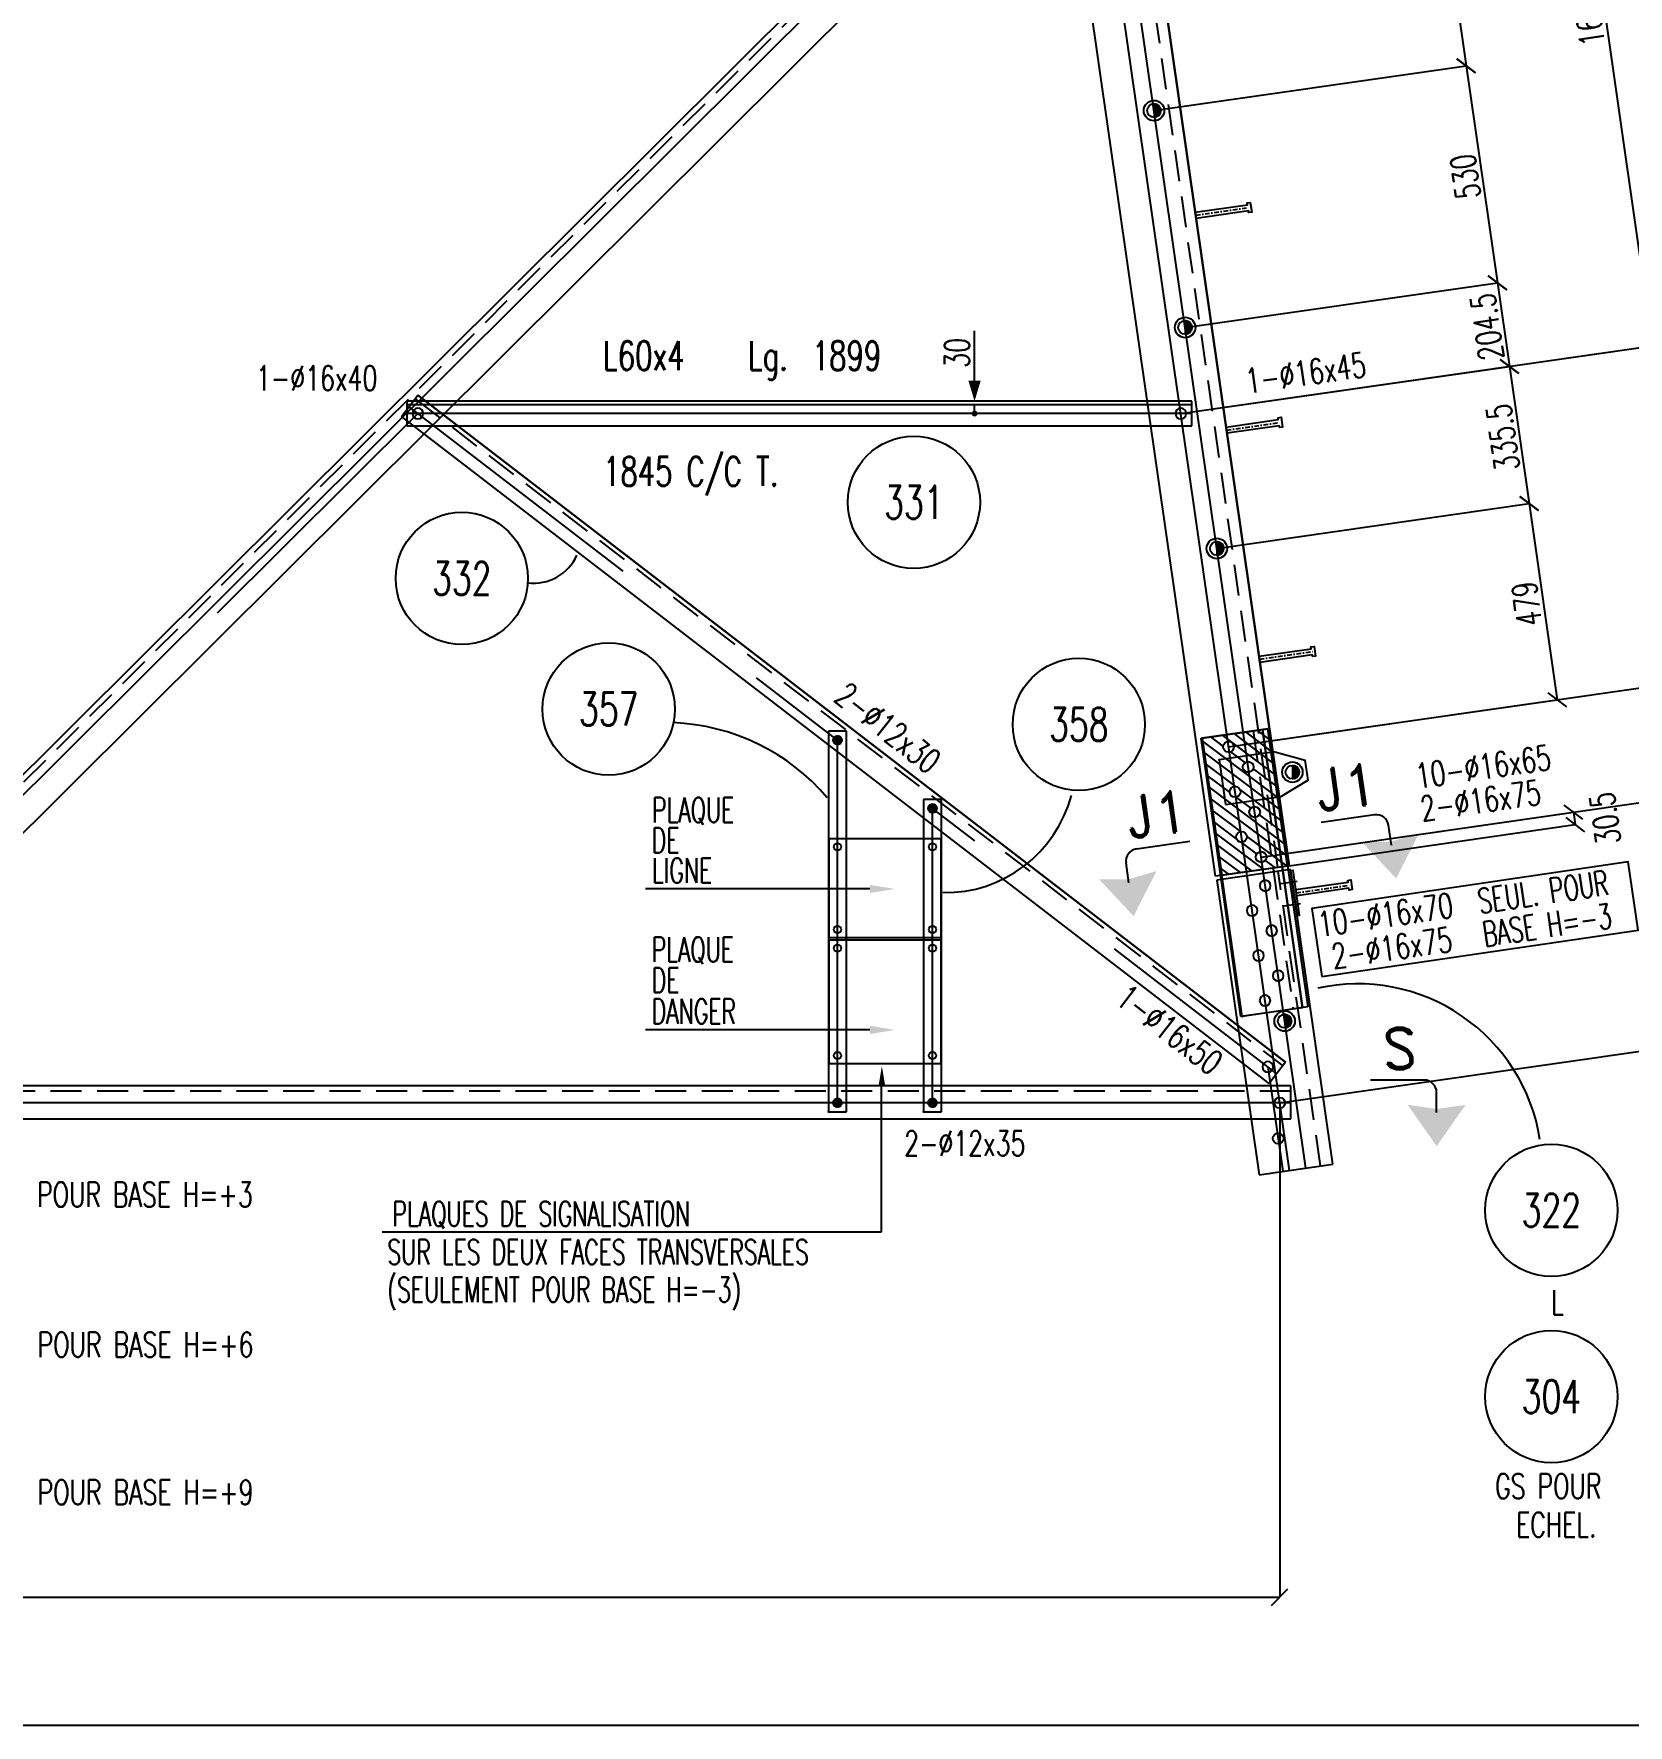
# Model space of a CAD drawing. Extents: x 142141 to 158361, y -119247 to -107767.
# Drawn here: x 147928 to 151785, y -119247 to -115155 of the extents above; entities that cross this region are included whole.
import ezdxf
from ezdxf.enums import TextEntityAlignment as Align

# ---------------------------------------------------------------- set-up
doc = ezdxf.new("R2010")
doc.units = 0
doc.header["$LTSCALE"] = 150
doc.header["$MEASUREMENT"] = 0
doc.linetypes.add('DASHDOT', pattern=[1, 0.5, -0.25, 0, -0.25])
doc.linetypes.add('DASHED', pattern=[0.75, 0.5, -0.25])
doc.layers.get('0').update_dxf_attribs({"linetype": 'CONTINUOUS'})
for name, color, linetype in [('ASSI', 6, 'CONTINUOUS'), ('BOLLINI_1', 7, 'CONTINUOUS'), ('Echelon', 3, 'CONTINUOUS'), ('FORI', 2, 'CONTINUOUS'), ('LINEA_ANG', 2, 'CONTINUOUS'), ('LINEE_PIASTRA', 2, 'CONTINUOUS'), ('LINEE_PIASTRE', 2, 'CONTINUOUS'), ('LS', 7, 'CONTINUOUS'), ('LSP', 3, 'CONTINUOUS'), ('MZ', 6, 'DASHDOT'), ('PIASTRE', 5, 'CONTINUOUS'), ('QT_MAL', 7, 'CONTINUOUS'), ('QT_MPR', 7, 'CONTINUOUS'), ('QT_MSP', 7, 'CONTINUOUS'), ('TESTI_A_P', 7, 'CONTINUOUS'), ('TRAT-Y', 7, 'DASHED')]:
    doc.layers.add(name, color=color, linetype=linetype)
doc.styles.add('QUOTE', font='ROMANS8.SHX', dxfattribs={"width": 0.7})
doc.styles.add('RD', font='ROMAND8.SHX', dxfattribs={"width": 0.7})
doc.styles.add('RQL', font='ROMANS8.SHX', dxfattribs={"width": 0.7})
doc.styles.add('RS', font='ROMANS8.shx', dxfattribs={"width": 0.7})
doc.styles.get("Standard").update_dxf_attribs({"font": 'ROMANS8.SHX', "width": 0.7})
doc.dimstyles.new('FRECCE1', dxfattribs={"dimtxt": 60, "dimasz": 6.6667, "dimexe": 0, "dimexo": 0, "dimgap": 1, "dimtad": 1, "dimzin": 0, "dimdsep": 46, "dimtxsty": 'RS', "dimblk1": 'QUOTP', "dimblk2": 'QUOTF', "dimsah": 1, "dimcen": 0, "dimclrd": 2, "dimclre": 2, "dimclrt": 7, "dimadec": 0, "dimazin": 0, "dimtfac": 1, "dimtix": 1, "dimtmove": 2, "dimatfit": 3, "dimldrblk": 'QUOTP', "dimfxl": 1, "dimtolj": 1, "dimtzin": 0, "dimarcsym": 0})
doc.dimstyles.new('TRATTO', dxfattribs={"dimscale": 0, "dimtxt": 60, "dimasz": 40, "dimexe": 0, "dimexo": 0, "dimgap": 10, "dimtad": 1, "dimrnd": 0.5, "dimdsep": 46, "dimtxsty": 'RS', "dimblk1": 'OBLIQUE', "dimblk2": 'OBLIQUE', "dimsah": 1, "dimcen": 0.09, "dimclrd": 2, "dimclre": 2, "dimclrt": 7, "dimadec": 0, "dimazin": 0, "dimtfac": 1, "dimtix": 1, "dimtmove": 2, "dimatfit": 3, "dimfxl": 1, "dimtolj": 1, "dimtzin": 0, "dimarcsym": 0})

# ---------------------------------------------------------------- blocks, each defined once
blk = doc.blocks.new('P20')
at = {"color": 0}
for p, q in [((0, 0.98), (0.02, 1)), ((0, 0.94), (0.06, 1)), ((1, -0.01), (0, 0.99)), ((0, 0.89), (0.1, 0.99)), ((0, 0.85), (0.14, 0.99)), ((0, 0.8), (0.18, 0.98)), ((0, 0.76), (0.22, 0.98)), ((0, 0.71), (0.25, 0.97)), ((0, 0.67), (0.29, 0.96)), ((1, -0.05), (0, 0.95)), ((0, 0.62), (0.32, 0.95)), ((0, 0.58), (0.36, 0.93)), ((0, 0.53), (0.39, 0.92)), ((0, 0.49), (0.42, 0.91)), ((1, -0.09), (0, 0.9)), ((0, 0.44), (0.45, 0.89)), ((0, 0.4), (0.48, 0.88)), ((0.99, -0.13), (0, 0.86)), ((0, 0.35), (0.51, 0.86)), ((0, 0.31), (0.54, 0.84)), ((0, 0.26), (0.56, 0.83)), ((0.99, -0.17), (0, 0.81)), ((0, 0.22), (0.59, 0.81)), ((0, 0.17), (0.61, 0.79)), ((0.98, -0.21), (0, 0.77)), ((0, 0.13), (0.64, 0.77)), ((0, 0.08), (0.66, 0.75)), ((0, 0.04), (0.69, 0.73)), ((0.97, -0.25), (0, 0.72)), ((0, -0.01), (0.71, 0.7)), ((0.96, -0.28), (0, 0.68)), ((0, -0.05), (0.73, 0.68)), ((0, -0.1), (0.75, 0.66)), ((0.95, -0.32), (0, 0.63)), ((0, -0.14), (0.77, 0.63)), ((0, -0.19), (0.79, 0.61)), ((0.94, -0.35), (0, 0.59)), ((0, -0.23), (0.81, 0.58)), ((0, -0.28), (0.83, 0.56)), ((0.92, -0.38), (0, 0.54)), ((0, -0.32), (0.85, 0.53)), ((0.91, -0.41), (0, 0.5)), ((0, -0.36), (0.87, 0.5)), ((0, -0.41), (0.88, 0.47)), ((0.9, -0.44), (0, 0.45)), ((0, -0.45), (0.9, 0.44)), ((0.88, -0.47), (0, 0.41)), ((0, -0.5), (0.91, 0.41)), ((0, -0.54), (0.92, 0.38)), ((0.87, -0.5), (0, 0.36)), ((0, -0.59), (0.94, 0.35)), ((0.85, -0.53), (0, 0.32)), ((0, -0.63), (0.95, 0.31)), ((0, -0.68), (0.96, 0.28)), ((0.83, -0.56), (0, 0.27)), ((0, -0.72), (0.97, 0.25)), ((0.81, -0.58), (0, 0.23)), ((0, -0.77), (0.98, 0.21)), ((0.79, -0.61), (0, 0.18)), ((0, -0.81), (0.99, 0.17)), ((0.77, -0.63), (0, 0.14)), ((0, -0.86), (0.99, 0.13)), ((0.75, -0.66), (0, 0.09)), ((0, -0.9), (1, 0.09)), ((0.73, -0.68), (0, 0.05)), ((0, -0.95), (1, 0.05)), ((0.71, -0.7), (0, 0.01)), ((0, -0.99), (1, 0.01)), ((1, 0.04), (0.04, 1)), ((1, 0.09), (0.09, 1)), ((0.99, 0.14), (0.14, 0.99)), ((0.98, 0.19), (0.19, 0.98)), ((0.97, 0.25), (0.25, 0.97)), ((0.95, 0.31), (0.31, 0.95)), ((0.92, 0.38), (0.38, 0.92)), ((0.88, 0.47), (0.47, 0.88)), ((0.81, 0.59), (0.59, 0.81)), ((0.69, -0.73), (0, -0.04)), ((0.66, -0.75), (0, -0.08)), ((0.64, -0.77), (0, -0.13)), ((0.61, -0.79), (0, -0.17)), ((0.59, -0.81), (0, -0.22)), ((0.56, -0.83), (0, -0.26)), ((0.54, -0.84), (0, -0.31)), ((0.51, -0.86), (0, -0.35)), ((0.48, -0.88), (0, -0.4)), ((0.45, -0.89), (0, -0.44)), ((0.42, -0.91), (0, -0.49)), ((0.39, -0.92), (0, -0.53)), ((0.36, -0.93), (0, -0.58)), ((0.32, -0.95), (0, -0.62)), ((0.29, -0.96), (0, -0.67)), ((0.25, -0.97), (0, -0.71)), ((0.22, -0.98), (0, -0.76)), ((0.18, -0.98), (0, -0.8)), ((0.14, -0.99), (0, -0.85)), ((0.1, -0.99), (0, -0.89)), ((0.04, -1), (1, -0.04)), ((0.09, -1), (1, -0.09)), ((0.14, -0.99), (0.99, -0.14)), ((0.19, -0.98), (0.98, -0.19)), ((0.25, -0.97), (0.97, -0.25)), ((0.31, -0.95), (0.95, -0.31)), ((0.38, -0.92), (0.92, -0.38)), ((0.47, -0.88), (0.88, -0.47)), ((0.59, -0.81), (0.81, -0.59))]:
    blk.add_line(p, q, dxfattribs=at)
for radius in [1.5, 1]:
    blk.add_circle((0, 0), radius)
blk = doc.blocks.new('MRKR_98')
blk.add_point((0, 0))
at = {"color": 7, "style": 'QUOTE', "width": 0.5, "flags": 1}
for tag, p in [('TI', (3.73, 6.83)), ('DI_S', (3.73, 6.42)), ('D_S', (3.73, 6.02)), ('AUX2', (3.71, 4.93)), ('NFORI', (3.72, 5.3)), ('AUX1', (3.73, 4.19)), ('E_S', (3.73, 5.68)), ('FAM', (3.73, 4.55)), ('COMMESSA', (3.73, 3.85)), ('MD', (3.73, 3.51)), ('MP', (3.73, 3.16)), ('LARGHEZZA', (3.73, 2.82)), ('SPESSORE', (3.73, 2.48)), ('NP', (3.73, 2.14)), ('SV', (3.73, 1.79)), ('PESO', (3.73, 1.45)), ('QUA', (3.73, 1.11)), ('LUN', (3.73, 0.76)), ('PROF', (3.73, 0.42)), ('POS', (3.73, 0.08))]:
    blk.add_attdef(tag, p, '', height=0.2, dxfattribs=at)
at = {"color": 7, "flags": 1}
for tag, p in [('LAV1', (5.26, 6.88)), ('LAV2', (5.26, 6.55)), ('LAV3', (5.26, 6.21)), ('LAV4', (5.26, 5.88)), ('LAV5', (5.26, 5.55)), ('LAV6', (5.26, 5.21)), ('LAV7', (5.26, 4.88)), ('LAV8', (5.26, 4.55)), ('LAV9', (5.26, 4.21)), ('LAV10', (5.26, 3.88))]:
    blk.add_attdef(tag, p, '', height=0.2, dxfattribs=at)
blk = doc.blocks.new('ASSE98')
blk.add_line((0, 0), (1, 0))
at = {"color": 7, "flags": 1}
for tag, p in [('LAV1', (3.07431, 6.82847)), ('LAV2', (3.07431, 6.49513)), ('LAV3', (3.07431, 6.1618)), ('LAV4', (3.07431, 5.82847)), ('LAV5', (3.07431, 5.49513)), ('LAV6', (3.07431, 5.1618)), ('LAV7', (3.07431, 4.82847)), ('LAV8', (3.07431, 4.49513)), ('LAV9', (3.07431, 4.1618)), ('LAV10', (3.07431, 3.82847))]:
    blk.add_attdef(tag, p, '', height=0.2, dxfattribs=at)
at = {"color": 7, "style": 'QUOTE', "width": 0.5, "flags": 1}
for tag, p in [('TI', (1.38308, 6.82731)), ('DI_S', (1.38308, 6.42178)), ('D_S', (1.38308, 6.02092)), ('E_S', (1.38308, 5.68065)), ('NFORI', (1.36454, 5.29792)), ('ALAR', (1.36349, 4.93246)), ('FAM', (1.3775, 4.54645)), ('ALA', (1.38308, 4.19257)), ('DISP2', (1.38308, 3.84971)), ('DISP1', (1.38308, 3.50686)), ('PINZAF', (1.38308, 3.164)), ('PINZAI', (1.38308, 2.82114)), ('TRP', (1.38308, 2.47829)), ('NP', (1.38308, 2.13543)), ('SV', (1.38308, 1.79257)), ('PESO', (1.38308, 1.44971)), ('QUA', (1.38308, 1.10686)), ('LUN', (1.38308, 0.764)), ('PROF', (1.38308, 0.42114)), ('POS', (1.38308, 0.07829))]:
    blk.add_attdef(tag, p, '', height=0.2, dxfattribs=at)
blk = doc.blocks.new('16')
blk.add_circle((0, 0), 1)
blk = doc.blocks.new('A$C6E393FD9')
at = {"layer": 'Echelon'}
blk.add_lwpolyline([(2.5, 0), (0, 19.8), (168.6, 41.4), (167.9, 47.2), (177.8, 48.5), (181.8, 17.1), (171.9, 15.8), (171.2, 21.6), (2.5, 0)], close=True, dxfattribs=at)
at = {"layer": 'MZ', "ltscale": 0.2}
blk.add_line((1.3, 9.9), (179.8, 32.8), dxfattribs=at)
blk = doc.blocks.new('_OBLIQUE')
at = {"color": 0, "linetype": 'ByBlock'}
blk.add_line((-0.5, -0.5), (0.5, 0.5), dxfattribs=at)
blk = doc.blocks.new('*D23')
at = {"layer": 'QT_MPR', "color": 2, "lineweight": -2, "transparency": 16777216}
for p, q in [((150503.7, -114406.6), (151951.8, -114198.8)), ((151951.8, -114198.8), (152190.3, -115860.4)), ((150702.5, -116073.9), (152190.3, -115860.4))]:
    blk.add_line(p, q, dxfattribs=at)
at = {"layer": 'QT_MPR', "color": 2, "lineweight": -2, "transparency": 16777216, "xscale": 40, "yscale": 40, "zscale": 40}
for p, rotation in [((151951.8, -114198.8), 98.16613930235435), ((152190.3, -115860.4), 278.1661393023543)]:
    blk.add_blockref('_OBLIQUE', p, dxfattribs=dict(at, rotation=rotation))
at = {"layer": 'QT_MPR', "color": 7, "transparency": 16777216, "insert": (152031.4, -115035.3), "char_height": 60, "attachment_point": 5, "rotation": 98.1661, "style": 'RS'}
blk.add_mtext('\\A1;1678.5', dxfattribs=at)
blk = doc.blocks.new('*D24')
at = {"layer": 'QT_MPR', "color": 2, "lineweight": -2, "transparency": 16777216}
for p, q in [((150702.5, -116073.9), (152190.3, -115860.4)), ((152190.3, -115860.4), (152429.5, -117527.6)), ((150941.7, -117741.1), (152429.5, -117527.6))]:
    blk.add_line(p, q, dxfattribs=at)
at = {"layer": 'QT_MPR', "color": 2, "lineweight": -2, "transparency": 16777216, "xscale": 40, "yscale": 40, "zscale": 40}
for p, rotation in [((152190.3, -115860.4), 98.16613930235435), ((152429.5, -117527.6), 278.1661393023543)]:
    blk.add_blockref('_OBLIQUE', p, dxfattribs=dict(at, rotation=rotation))
at = {"layer": 'QT_MPR', "color": 7, "transparency": 16777216, "insert": (152270.3, -116699.7), "char_height": 60, "attachment_point": 5, "rotation": 98.1661, "style": 'RS'}
blk.add_mtext('\\A1;1684.5', dxfattribs=at)
blk = doc.blocks.new('*D35')
at = {"layer": 'QT_MPR', "color": 2, "lineweight": -2, "transparency": 16777216}
for p, q in [((150436.5, -114473.5), (151613.4, -114304.6)), ((151613.4, -114304.6), (151843.8, -115910.1)), ((150702.5, -116073.9), (151843.8, -115910.1))]:
    blk.add_line(p, q, dxfattribs=at)
at = {"layer": 'QT_MPR', "color": 2, "lineweight": -2, "transparency": 16777216, "xscale": 40, "yscale": 40, "zscale": 40}
for p, rotation in [((151613.4, -114304.6), 98.16613930235435), ((151843.8, -115910.1), 278.1661393023543)]:
    blk.add_blockref('_OBLIQUE', p, dxfattribs=dict(at, rotation=rotation))
at = {"layer": 'QT_MPR', "color": 7, "transparency": 16777216, "insert": (151689, -115113), "char_height": 60, "attachment_point": 5, "rotation": 98.1661, "style": 'RS'}
blk.add_mtext('\\A1;1622', dxfattribs=at)
blk = doc.blocks.new('*D36')
at = {"layer": 'QT_MPR', "color": 2, "lineweight": -2, "transparency": 16777216}
for p, q in [((150702.5, -116073.9), (151843.8, -115910.1)), ((151843.8, -115910.1), (151959.5, -116716.3)), ((150818.2, -116880.1), (151959.5, -116716.3))]:
    blk.add_line(p, q, dxfattribs=at)
at = {"layer": 'QT_MPR', "color": 2, "lineweight": -2, "transparency": 16777216, "xscale": 40, "yscale": 40, "zscale": 40}
for p, rotation in [((151843.8, -115910.1), 98.16613930235435), ((151959.5, -116716.3), 278.1661393023543)]:
    blk.add_blockref('_OBLIQUE', p, dxfattribs=dict(at, rotation=rotation))
at = {"layer": 'QT_MPR', "color": 7, "transparency": 16777216, "insert": (151862.1, -116318.9), "char_height": 60, "attachment_point": 5, "rotation": 98.1661, "style": 'RS'}
blk.add_mtext('\\A1;814.5', dxfattribs=at)
blk = doc.blocks.new('*D37')
at = {"layer": 'QT_MPR', "color": 2, "lineweight": -2, "transparency": 16777216}
for p, q in [((150818.2, -116880.1), (151959.5, -116716.3)), ((151959.5, -116716.3), (151998.6, -116988.5)), ((150896.8, -117146.6), (151998.6, -116988.5))]:
    blk.add_line(p, q, dxfattribs=at)
at = {"layer": 'QT_MPR', "color": 2, "lineweight": -2, "transparency": 16777216, "xscale": 40, "yscale": 40, "zscale": 40}
for p, rotation in [((151959.5, -116716.3), 98.16613930235435), ((151998.6, -116988.5), 278.1661393023543)]:
    blk.add_blockref('_OBLIQUE', p, dxfattribs=dict(at, rotation=rotation))
at = {"layer": 'QT_MPR', "color": 7, "transparency": 16777216, "insert": (152048.3, -116842.5), "char_height": 60, "attachment_point": 5, "rotation": 98.1661, "style": 'RS'}
blk.add_mtext('\\A1;55x5', dxfattribs=at)
blk = doc.blocks.new('*D38')
at = {"layer": 'QT_MPR', "color": 2, "lineweight": -2, "transparency": 16777216}
for p, q in [((150818.2, -116880.1), (151959.5, -116716.3)), ((151959.5, -116716.3), (151998.6, -116988.5)), ((150896.8, -117146.6), (151998.6, -116988.5))]:
    blk.add_line(p, q, dxfattribs=at)
at = {"layer": 'QT_MPR', "color": 2, "lineweight": -2, "transparency": 16777216, "xscale": 40, "yscale": 40, "zscale": 40}
for p, rotation in [((151959.5, -116716.3), 98.16613930235435), ((151998.6, -116988.5), 278.1661393023543)]:
    blk.add_blockref('_OBLIQUE', p, dxfattribs=dict(at, rotation=rotation))
at = {"layer": 'QT_MPR', "color": 7, "transparency": 16777216, "insert": (151939.4, -116858.1), "char_height": 60, "attachment_point": 5, "rotation": 98.1661, "style": 'RS'}
blk.add_mtext('\\A1;275', dxfattribs=at)
blk = doc.blocks.new('*D39')
at = {"layer": 'QT_MPR', "color": 2, "lineweight": -2, "transparency": 16777216}
for p, q in [((150896.8, -117146.6), (151652.1, -117038.2)), ((151652.1, -117038.2), (151656.4, -117068.3)), ((150964.5, -117167.6), (151656.4, -117068.3))]:
    blk.add_line(p, q, dxfattribs=at)
at = {"layer": 'QT_MPR', "color": 2, "lineweight": -2, "transparency": 16777216, "xscale": 40, "yscale": 40, "zscale": 40}
for p, rotation in [((151652.1, -117038.2), 98.16613930235435), ((151656.4, -117068.3), 278.1661393023543)]:
    blk.add_blockref('_OBLIQUE', p, dxfattribs=dict(at, rotation=rotation))
at = {"layer": 'QT_MPR', "color": 7, "transparency": 16777216, "insert": (151729, -117053.1), "char_height": 60, "attachment_point": 5, "rotation": 98.1661, "style": 'RS'}
blk.add_mtext('\\A1;30.5', dxfattribs=at)
blk = doc.blocks.new('*D40')
at = {"layer": 'QT_MPR', "color": 2, "lineweight": -2, "transparency": 16777216}
for p, q in [((150896.8, -117146.6), (151998.6, -116988.5)), ((151998.6, -116988.5), (152083.1, -117577.3)), ((150941.7, -117741.1), (152083.1, -117577.3))]:
    blk.add_line(p, q, dxfattribs=at)
at = {"layer": 'QT_MPR', "color": 2, "lineweight": -2, "transparency": 16777216, "xscale": 40, "yscale": 40, "zscale": 40}
for p, rotation in [((151998.6, -116988.5), 98.16613930235435), ((152083.1, -117577.3), 278.1661393023543)]:
    blk.add_blockref('_OBLIQUE', p, dxfattribs=dict(at, rotation=rotation))
at = {"layer": 'QT_MPR', "color": 7, "transparency": 16777216, "insert": (152003.4, -117303.7), "char_height": 60, "attachment_point": 5, "rotation": 98.1661, "style": 'RS'}
blk.add_mtext('\\A1;595', dxfattribs=at)
blk = doc.blocks.new('*D56')
at = {"layer": 'QT_MSP', "color": 2, "lineweight": -2, "transparency": 16777216}
for p, q in [((150562.5, -114816.4), (151317.7, -114708)), ((151317.7, -114708), (151393, -115232.6)), ((150637.7, -115341), (151393, -115232.6))]:
    blk.add_line(p, q, dxfattribs=at)
at = {"layer": 'QT_MSP', "color": 2, "lineweight": -2, "transparency": 16777216, "xscale": 40, "yscale": 40, "zscale": 40}
for p, rotation in [((151317.7, -114708), 98.16613930235435), ((151393, -115232.6), 278.1661393023543)]:
    blk.add_blockref('_OBLIQUE', p, dxfattribs=dict(at, rotation=rotation))
at = {"layer": 'QT_MSP', "color": 7, "transparency": 16777216, "insert": (151315.8, -114976), "char_height": 60, "attachment_point": 5, "rotation": 98.1661, "style": 'RS'}
blk.add_mtext('\\A1;530', dxfattribs=at)
blk = doc.blocks.new('*D57')
at = {"layer": 'QT_MSP', "color": 2, "lineweight": -2, "transparency": 16777216}
for p, q in [((150637.7, -115341), (151393, -115232.6)), ((151393, -115232.6), (151468.3, -115757.3)), ((150713, -115865.6), (151468.3, -115757.3))]:
    blk.add_line(p, q, dxfattribs=at)
at = {"layer": 'QT_MSP', "color": 2, "lineweight": -2, "transparency": 16777216, "xscale": 40, "yscale": 40, "zscale": 40}
for p, rotation in [((151393, -115232.6), 98.16613930235435), ((151468.3, -115757.3), 278.1661393023543)]:
    blk.add_blockref('_OBLIQUE', p, dxfattribs=dict(at, rotation=rotation))
at = {"layer": 'QT_MSP', "color": 7, "transparency": 16777216, "insert": (151391.1, -115500.6), "char_height": 60, "attachment_point": 5, "rotation": 98.1661, "style": 'RS'}
blk.add_mtext('\\A1;530', dxfattribs=at)
blk = doc.blocks.new('*D58')
at = {"layer": 'QT_MSP', "color": 2, "lineweight": -2, "transparency": 16777216}
for p, q in [((150713, -115865.6), (151468.3, -115757.3)), ((151468.3, -115757.3), (151497.4, -115959.8)), ((150702.5, -116073.9), (151497.4, -115959.8))]:
    blk.add_line(p, q, dxfattribs=at)
at = {"layer": 'QT_MSP', "color": 2, "lineweight": -2, "transparency": 16777216, "xscale": 40, "yscale": 40, "zscale": 40}
for p, rotation in [((151468.3, -115757.3), 98.16613930235435), ((151497.4, -115959.8), 278.1661393023543)]:
    blk.add_blockref('_OBLIQUE', p, dxfattribs=dict(at, rotation=rotation))
at = {"layer": 'QT_MSP', "color": 7, "transparency": 16777216, "insert": (151443.2, -115864.2), "char_height": 60, "attachment_point": 5, "rotation": 98.1661, "style": 'RS'}
blk.add_mtext('\\A1;204.5', dxfattribs=at)
blk = doc.blocks.new('*D59')
at = {"layer": 'QT_MSP', "color": 2, "lineweight": -2, "transparency": 16777216}
for p, q in [((150702.5, -116073.9), (151497.4, -115959.8)), ((151497.4, -115959.8), (151545, -116291.8)), ((150789.7, -116400.2), (151545, -116291.8))]:
    blk.add_line(p, q, dxfattribs=at)
at = {"layer": 'QT_MSP', "color": 2, "lineweight": -2, "transparency": 16777216, "xscale": 40, "yscale": 40, "zscale": 40}
for p, rotation in [((151497.4, -115959.8), 98.16613930235435), ((151545, -116291.8), 278.1661393023543)]:
    blk.add_blockref('_OBLIQUE', p, dxfattribs=dict(at, rotation=rotation))
at = {"layer": 'QT_MSP', "color": 7, "transparency": 16777216, "insert": (151481.6, -116131.5), "char_height": 60, "attachment_point": 5, "rotation": 98.1661, "style": 'RS'}
blk.add_mtext('\\A1;335.5', dxfattribs=at)
blk = doc.blocks.new('*D60')
at = {"layer": 'QT_MSP', "color": 2, "lineweight": -2, "transparency": 16777216}
for p, q in [((150789.7, -116400.2), (151545, -116291.8)), ((151545, -116291.8), (151613, -116766)), ((150818.2, -116880.1), (151613, -116766))]:
    blk.add_line(p, q, dxfattribs=at)
at = {"layer": 'QT_MSP', "color": 2, "lineweight": -2, "transparency": 16777216, "xscale": 40, "yscale": 40, "zscale": 40}
for p, rotation in [((151545, -116291.8), 98.16613930235435), ((151613, -116766), 278.1661393023543)]:
    blk.add_blockref('_OBLIQUE', p, dxfattribs=dict(at, rotation=rotation))
at = {"layer": 'QT_MSP', "color": 7, "transparency": 16777216, "insert": (151539.4, -116534.6), "char_height": 60, "attachment_point": 5, "rotation": 98.1661, "style": 'RS'}
blk.add_mtext('\\A1;479', dxfattribs=at)
blk = doc.blocks.new('*D100')
at = {"layer": 'LS', "color": 2, "lineweight": -2, "transparency": 16777216}
for p, q in [((143367.2, -117741.1), (143367.2, -118936.9)), ((150941.7, -117741.1), (150941.7, -118936.9)), ((143367.2, -118936.9), (150941.7, -118936.9))]:
    blk.add_line(p, q, dxfattribs=at)
at = {"layer": 'LS', "color": 2, "lineweight": -2, "transparency": 16777216, "xscale": 40, "yscale": 40, "zscale": 40, "rotation": 180}
blk.add_blockref('_OBLIQUE', (143367.2, -118936.9), dxfattribs=at)
at = {"layer": 'LS', "color": 2, "lineweight": -2, "transparency": 16777216, "xscale": 40, "yscale": 40, "zscale": 40}
blk.add_blockref('_OBLIQUE', (150941.7, -118936.9), dxfattribs=at)
at = {"layer": 'LS', "color": 7, "transparency": 16777216, "insert": (147154.5, -118896.9), "char_height": 60, "attachment_point": 5, "style": 'RS'}
blk.add_mtext('\\A1;7575', dxfattribs=at)
blk = doc.blocks.new('xxx')
blk.add_circle((0, 0), 8)
at = {"color": 3, "style": 'RQL', "width": 0.7}
blk.add_attdef('POS', text='', height=4, dxfattribs=at).set_placement((0, 0), align=Align.MIDDLE)
at = {"style": 'RQL', "width": 0.7, "flags": 1}
for tag, p in [('POS1', (-0.39, -5.42)), ('TIPO', (-0.39, -8.66))]:
    blk.add_attdef(tag, p, '', height=2, dxfattribs=at)
blk = doc.blocks.new('bull')
at = {"style": 'RS', "width": 0.7, "flags": 1}
for tag, p in [('NN', (-12.25, 0)), ('DIAMETRO', (0, -4.86)), ('SERRAGGIO', (0, -9.71)), ('LUNGHEZZA', (0, -14.57)), ('NB', (0, -19.43)), ('TIPO', (0, -24.12)), ('EL', (-0.14, -29))]:
    blk.add_attdef(tag, p, '', height=3, dxfattribs=at)
at = {"style": 'RS', "width": 0.7}
blk.add_attdef('BULLONE', (0, 0), '', height=3, dxfattribs=at)
blk = doc.blocks.new('QUOTP')
at = {"layer": 'ASSI', "color": 2, "const_width": 1.07}
blk.add_lwpolyline([(-0.53, 0, 1), (0.53, 0, 1)], format="xyb", close=True, dxfattribs=at)
blk = doc.blocks.new('QUOTF')
at = {"layer": 'LS', "color": 2}
blk.add_line((7.5, 0), (25.5, 0), dxfattribs=at)
blk.add_solid([(7.5, 2.25), (0, 0), (7.5, -2.25)], dxfattribs=at)
blk = doc.blocks.new('*D170')
at = {"layer": 'QT_MAL', "color": 2, "lineweight": -2, "transparency": 16777216}
blk.add_line((150203.7, -116067.2), (150203.7, -116050.5), dxfattribs=at)
at = {"layer": 'QT_MAL', "color": 2, "lineweight": -2, "transparency": 16777216, "xscale": 6.6667, "yscale": 6.6667, "zscale": 6.6667}
for name, p, rotation in [('QUOTF', (150203.7, -116043.9), 90), ('QUOTP', (150203.7, -116073.9), 270)]:
    blk.add_blockref(name, p, dxfattribs=dict(at, rotation=rotation))
at = {"layer": 'QT_MAL', "color": 7, "transparency": 16777216, "insert": (150161.4, -115927.1), "char_height": 60, "attachment_point": 5, "rotation": 90, "style": 'RS'}
blk.add_mtext('\\A1;30', dxfattribs=at)
blk = doc.blocks.new('12')
at = {"color": 0}
for p, q in [((-1, 0.06), (-0.06, 1)), ((-1, 0.01), (-0.01, 1)), ((-1, -0.03), (0.03, 1)), ((-1, -0.07), (0.07, 1)), ((0.09, -1), (-1, 0.09)), ((0.05, -1), (-1, 0.05)), ((0, -1), (-1, 0)), ((-0.99, 0.16), (-0.16, 0.99)), ((-0.99, 0.11), (-0.11, 0.99)), ((-0.99, -0.11), (0.11, 0.99)), ((-0.99, -0.15), (0.15, 0.99)), ((0.17, -0.99), (-0.99, 0.17)), ((0.13, -0.99), (-0.99, 0.13)), ((-0.98, 0.22), (-0.22, 0.98)), ((-0.98, -0.19), (0.19, 0.98)), ((0.21, -0.98), (-0.98, 0.21)), ((-0.97, -0.23), (0.23, 0.97)), ((0.24, -0.97), (-0.97, 0.24)), ((-0.96, 0.28), (-0.28, 0.96)), ((-0.96, -0.27), (0.27, 0.96)), ((0.28, -0.96), (-0.96, 0.28)), ((-0.95, -0.3), (0.3, 0.95)), ((0.31, -0.95), (-0.95, 0.31)), ((-0.94, 0.34), (-0.34, 0.94)), ((-0.94, -0.33), (0.33, 0.94)), ((0.35, -0.94), (-0.94, 0.35)), ((-0.93, -0.37), (0.37, 0.93)), ((0.38, -0.93), (-0.93, 0.38)), ((-0.92, -0.4), (0.4, 0.92)), ((-0.91, 0.42), (-0.42, 0.91)), ((0.41, -0.91), (-0.91, 0.41)), ((-0.9, -0.43), (0.43, 0.9)), ((0.44, -0.9), (-0.9, 0.44)), ((-0.89, -0.46), (0.46, 0.89)), ((0.47, -0.88), (-0.88, 0.47)), ((-0.87, -0.49), (0.49, 0.87)), ((0.5, -0.87), (-0.87, 0.5)), ((-0.86, 0.52), (-0.52, 0.86)), ((-0.86, -0.52), (0.52, 0.86)), ((0.53, -0.85), (-0.85, 0.53)), ((-0.84, -0.54), (0.54, 0.84)), ((0.55, -0.83), (-0.83, 0.55)), ((-0.82, -0.57), (0.57, 0.82)), ((0.58, -0.81), (-0.81, 0.58)), ((-0.8, -0.6), (0.6, 0.8)), ((0.61, -0.79), (-0.79, 0.61)), ((-0.78, -0.62), (0.62, 0.78)), ((0.63, -0.78), (-0.78, 0.63)), ((-0.76, -0.65), (0.65, 0.76)), ((0.66, -0.75), (-0.75, 0.66)), ((-0.74, -0.67), (0.67, 0.74)), ((0.68, -0.73), (-0.73, 0.68)), ((-0.72, -0.69), (0.69, 0.72)), ((0.7, -0.71), (-0.71, 0.7)), ((-0.7, -0.72), (0.72, 0.7)), ((0.73, -0.69), (-0.69, 0.73)), ((0.75, -0.67), (-0.67, 0.75)), ((-0.67, -0.74), (0.74, 0.67)), ((-0.65, -0.76), (0.76, 0.65)), ((0.77, -0.64), (-0.64, 0.77)), ((-0.63, -0.78), (0.78, 0.63)), ((0.79, -0.62), (-0.62, 0.79)), ((-0.6, -0.8), (0.8, 0.6)), ((0.81, -0.59), (-0.59, 0.81)), ((-0.57, -0.82), (0.82, 0.57)), ((0.83, -0.56), (-0.56, 0.83)), ((-0.55, -0.84), (0.84, 0.55)), ((0.84, -0.54), (-0.54, 0.84)), ((-0.52, -0.85), (0.85, 0.52)), ((0.86, -0.51), (-0.51, 0.86)), ((-0.49, -0.87), (0.87, 0.49)), ((0.88, -0.48), (-0.48, 0.88)), ((-0.46, -0.89), (0.89, 0.46)), ((0.89, -0.45), (-0.45, 0.89)), ((-0.43, -0.9), (0.9, 0.43)), ((0.91, -0.42), (-0.42, 0.91)), ((-0.4, -0.92), (0.92, 0.4)), ((0.92, -0.39), (-0.39, 0.92)), ((-0.37, -0.93), (0.93, 0.37)), ((0.93, -0.36), (-0.36, 0.93)), ((-0.34, -0.94), (0.94, 0.34)), ((0.95, -0.33), (-0.33, 0.95)), ((-0.3, -0.95), (0.95, 0.3)), ((0.96, -0.29), (-0.29, 0.96)), ((-0.27, -0.96), (0.96, 0.27)), ((0.97, -0.26), (-0.26, 0.97)), ((-0.23, -0.97), (0.97, 0.23)), ((0.98, -0.22), (-0.22, 0.98)), ((-0.2, -0.98), (0.98, 0.2)), ((0.98, -0.18), (-0.18, 0.98)), ((-0.16, -0.99), (0.99, 0.16)), ((0.99, -0.14), (-0.14, 0.99)), ((-0.12, -0.99), (0.99, 0.12)), ((0.99, -0.1), (-0.1, 0.99)), ((-0.08, -1), (1, 0.08)), ((1, -0.06), (-0.06, 1)), ((-0.04, -1), (1, 0.04)), ((1, -0.02), (-0.02, 1)), ((1, 0.02), (0.02, 1)), ((1, 0.07), (0.07, 1)), ((0.99, 0.12), (0.12, 0.99)), ((0.98, 0.17), (0.17, 0.98)), ((0.97, 0.23), (0.23, 0.97)), ((0.96, 0.29), (0.29, 0.96)), ((0.93, 0.36), (0.36, 0.93)), ((0.9, 0.44), (0.44, 0.9)), ((0.84, 0.55), (0.55, 0.84)), ((-0.04, -1), (-1, -0.04)), ((-0.09, -1), (-1, -0.09)), ((-0.14, -0.99), (-0.99, -0.14)), ((-0.2, -0.98), (-0.98, -0.2)), ((-0.25, -0.97), (-0.97, -0.25)), ((-0.32, -0.95), (-0.95, -0.32)), ((-0.39, -0.92), (-0.92, -0.39)), ((-0.48, -0.88), (-0.88, -0.48)), ((-0.6, -0.8), (-0.8, -0.6)), ((0.01, -1), (1, -0.01)), ((0.05, -1), (1, -0.05)), ((0.1, -0.99), (0.99, -0.1)), ((0.15, -0.99), (0.99, -0.15)), ((0.21, -0.98), (0.98, -0.21)), ((0.27, -0.96), (0.96, -0.27)), ((0.33, -0.94), (0.94, -0.33)), ((0.41, -0.91), (0.91, -0.41)), ((0.5, -0.87), (0.87, -0.5)), ((0.66, -0.75), (0.75, -0.66))]:
    blk.add_line(p, q, dxfattribs=at)
blk.add_circle((0, 0), 1)

msp = doc.modelspace()

# ---------------------------------------------------------------- hatches: boundary and pattern name
at = {"layer": 'LS'}
h = msp.add_hatch(dxfattribs=at)
h.set_pattern_fill('_U', color=6, scale=20, angle=323.166139, style=0, pattern_type=0)
h.set_pattern_definition([(323.166139, (0, 0), (11.9899342, 16.0075444), [])])
edge = h.paths.add_edge_path(flags=16)
edge.add_arc((150818.193, -116880.091), 13, 0, 360)
edge = h.paths.add_edge_path(flags=16)
edge.add_arc((150865.599, -116928.851), 13, 0, 360)
edge = h.paths.add_edge_path(flags=16)
edge.add_arc((150833.818, -116988.975), 13, 0, 360)
edge = h.paths.add_edge_path(flags=16)
edge.add_arc((150881.224, -117037.736), 13, 0, 360)
edge = h.paths.add_edge_path(flags=16)
edge.add_arc((150849.442, -117097.86), 13, 0, 360)
edge = h.paths.add_edge_path(flags=16)
edge.add_arc((150896.849, -117146.62), 13, 0, 360)
h.paths.add_polyline_path([(150754.54, -116858.917), (150802.124, -117190.521), (150960.502, -117167.794), (150912.917, -116836.19)])

# ---------------------------------------------------------------- linework, layer by layer
at = {"layer": 'LINEA_ANG'}
for p, q in [((149724.9, -108529.11), (150964.518, -117167.622)), ((150786.343, -117193.19), (149546.725, -108554.678)), ((150497.963, -114362.88), (147188.534, -117657.813)), ((147296.783, -117691.15), (150531.094, -114471.006)), ((148817.724, -116081.182), (148857.341, -116029.65)), ((150729.414, -116043.854), (148830.414, -116043.854)), ((148830.414, -116043.854), (148830.414, -116103.854)), ((150729.414, -116052.854), (148830.414, -116052.854)), ((148857.341, -116029.65), (150955.849, -117642.993)), ((150729.414, -116103.854), (150729.414, -116043.854)), ((150916.232, -117694.524), (148817.724, -116081.182)), ((148830.414, -116103.854), (150729.414, -116103.854)), ((150751.57, -116859.344), (150900.049, -116838.037)), ((150900.049, -116838.037), (150996.639, -117511.142)), ((150848.16, -117532.449), (150751.57, -116859.344)), ((150964.518, -117167.622), (150786.343, -117193.19)), ((150967.861, -117176.844), (150789.686, -117202.412)), ((150789.686, -117202.412), (150891.958, -117915.112)), ((151070.133, -117889.544), (150967.861, -117176.844)), ((150996.639, -117511.142), (150848.16, -117532.449)), ((150955.849, -117642.993), (150916.232, -117694.524)), ((150968.747, -117700.11), (143339.747, -117700.11)), ((150968.747, -117780.11), (150968.747, -117700.11)), ((143339.747, -117780.11), (150968.747, -117780.11)), ((150891.958, -117915.112), (151070.133, -117889.544))]:
    msp.add_line(p, q, dxfattribs=at)
at = {"layer": 'LINEE_PIASTRA'}
for p, q in [((150930.064, -116892.324), (151003.616, -116912.077)), ((151010.576, -116960.58), (150945.547, -117000.219))]:
    msp.add_line(p, q, dxfattribs=at)
at = {"layer": 'LINEE_PIASTRE'}
for p, q in [((149894.117, -116842.082), (149850.117, -116842.082)), ((149850.117, -116842.082), (149850.117, -117763.082)), ((149894.117, -117763.082), (149894.117, -116842.082)), ((150912.917, -116836.19), (150754.54, -116858.917)), ((150754.54, -116858.922), (150912.918, -116836.195)), ((150960.502, -117167.794), (150912.917, -116836.19)), ((150912.918, -116836.195), (151009.508, -117509.3)), ((150754.54, -116858.917), (150802.124, -117190.521)), ((150851.13, -117532.027), (150754.54, -116858.922)), ((150930.064, -116892.324), (150795.443, -116911.642)), ((150795.443, -116911.642), (150810.926, -117019.537)), ((151010.576, -116960.58), (151003.616, -116912.077)), ((150124.117, -117007.136), (150080.117, -117007.136)), ((150080.117, -117007.136), (150080.117, -117763.136)), ((150124.117, -117763.136), (150124.117, -117007.136)), ((150810.926, -117019.537), (150945.547, -117000.219)), ((150802.124, -117190.521), (150960.502, -117167.794)), ((151009.508, -117509.3), (150851.13, -117532.027)), ((149850.117, -117763.082), (149894.117, -117763.082)), ((150080.117, -117763.136), (150124.117, -117763.136))]:
    msp.add_line(p, q, dxfattribs=at)
at = {"layer": 'LS', "color": 6}
for p, q in [((151004.802, -117898.919), (149661.549, -108538.201)), ((150965.208, -117904.601), (149621.954, -108543.883)), ((150503.658, -114406.599), (147154.477, -117741.11)), ((149353.808, -116455.484), (148836.009, -116057.398)), ((148372.871, -116556.275), (148857.414, -116073.854)), ((149872.117, -116864.054), (149676.024, -116713.296)), ((149872.117, -117741.11), (149872.117, -116864.054)), ((150102.117, -117741.11), (150102.117, -117028.847)), ((150204.516, -117107.572), (150102.117, -117028.847)), ((150944.706, -117210.479), (150984.153, -117204.819)), ((150952.519, -117264.922), (150991.966, -117259.261)), ((150934.517, -117670.741), (150541.813, -117368.829)), ((150913.125, -117654.295), (150949.37, -117906.873)), ((149978.026, -117702.152), (149978.026, -118054.27)), ((149978.026, -118054.27), (148770.95, -118054.27))]:
    msp.add_line(p, q, dxfattribs=at)
at = {"layer": 'LS', "color": 8}
msp.add_lwpolyline([(142140.931, -107766.591), (142140.931, -119246.591), (154860.931, -119246.591), (154860.931, -117646.591), (158360.931, -117646.591), (158360.931, -107766.591), (142140.931, -107766.591)], close=True, dxfattribs=at)
at = {"layer": 'LS', "color": 6}
for points in [[(149852.117, -117101.956), (150122.117, -117101.956), (150122.117, -117341.956), (149852.117, -117341.956)], [(151043.529, -117435.434), (151808.909, -117323.131), (151784.764, -117158.57), (151019.384, -117270.873)], [(149852.117, -117346.956), (150122.117, -117346.956), (150122.117, -117646.956), (149852.117, -117646.956)]]:
    msp.add_lwpolyline(points, close=True, dxfattribs=at)
at = {"layer": 'LS', "color": 2}
msp.add_lwpolyline([(150968.288, -117179.819), (150983.771, -117287.713), (150989.71, -117286.861), (150974.227, -117178.966)], close=True, dxfattribs=at)
at = {"layer": 'LS', "color": 6}
for points in [[(149950.481, -117223.802), (149407.661, -117223.802)], [(149950.481, -117564.915), (149407.661, -117564.915)], [(149978.026, -117843.75), (149978.026, -118054.27)]]:
    msp.add_lwpolyline(points, dxfattribs=at)
at = {"layer": 'LS', "color": 7}
for centre in [(149872.117, -117121.956), (150102.117, -117121.956), (149872.117, -117321.956), (150102.117, -117321.956), (149872.117, -117366.956), (150102.117, -117366.956), (149872.117, -117626.956), (150102.117, -117626.956)]:
    msp.add_circle(centre, 8.75, dxfattribs=at)
at = {"layer": 'LS', "color": 6}
for centre, radius, start, end in [((149138.175, -116371.362), 112.739, 262.25856, 336.353909), ((149453.627, -117338.303), 517.195, 40.396374, 87.671344), ((150132.88, -116917.296), 315.37, 268.958834, 345.255839), ((151130.423, -117899.567), 446.349, 8.98498, 102.500302)]:
    msp.add_arc(centre, radius, start, end, dxfattribs=at)
for points in [[(149950.481, -117213.802), (150010.481, -117223.802), (149950.481, -117233.802)], [(149950.481, -117554.915), (150010.481, -117564.915), (149950.481, -117574.915)], [(149971.26, -117702.096), (149979.594, -117652.096), (149987.927, -117702.096)]]:
    msp.add_solid(points, dxfattribs=at)
at = {"layer": 'LSP'}
for p, q in [((151171.061, -117044.425), (151042.378, -117062.888)), ((151211.855, -117117.515), (151205.017, -117069.86)), ((150595.543, -117127.006), (150724.225, -117108.54)), ((150576.947, -117208.618), (150570.109, -117160.963)), ((151291.327, -117686.082), (151161.327, -117686.082)), ((151321.327, -117764.225), (151321.327, -117716.082))]:
    msp.add_line(p, q, dxfattribs=at)
for centre, start, end in [((151175.321, -117074.121), 8.164903, 98.164903), ((150599.804, -117156.702), 98.166139, 188.166139), ((151291.327, -117716.082), 0, 90)]:
    msp.add_arc(centre, 30, start, end, dxfattribs=at)
for points in [[(151223.48, -117198.542), (151278.568, -117089.614), (151210.698, -117109.454)], [(151223.48, -117198.542), (151139.987, -117109.497), (151210.698, -117109.454)], [(150588.574, -117289.645), (150505.08, -117200.602), (150575.79, -117200.557)], [(150588.574, -117289.645), (150643.66, -117180.716), (150575.79, -117200.557)], [(151321.327, -117846.082), (151251.327, -117746.082), (151321.327, -117756.082)], [(151321.327, -117846.082), (151391.327, -117746.082), (151321.327, -117756.082)]]:
    msp.add_solid(points, dxfattribs=at)
at = {"layer": 'TRAT-Y'}
for p, q in [((149697.184, -108533.088), (150936.801, -117171.599)), ((150507.841, -114372.801), (147198.412, -117667.734)), ((148850.637, -116038.371), (150949.145, -117651.714)), ((150877.777, -116841.233), (150974.367, -117514.338)), ((151040.437, -117893.805), (150938.166, -117181.106)), ((150968.747, -117713.11), (143339.747, -117713.11))]:
    msp.add_line(p, q, dxfattribs=at)

# ---------------------------------------------------------------- block references
at = {"layer": 'ASSI'}
for p, xscale, rotation in [((150964.518, -117167.622), 8727, 98.16613930235437), ((150955.849, -117642.993), 2647, 142.4467440310789), ((151070.133, -117889.544), 720, 98.16615670567829)]:
    msp.add_blockref('ASSE98', p, dxfattribs=dict(at, xscale=xscale, rotation=rotation))
ref = msp.add_blockref('ASSE98', (150522.792, -114387.549), dxfattribs=dict(at, xscale=4670, rotation=224.8742435435792))
ref.add_attrib('LAV1', 'CB 53x53', (150180.627, -114961.538), dxfattribs={"layer": '0', "color": 7, "height": 60, "rotation": 44.874244, "width": 0.7})
ref.add_attrib('LAV2', 'CB 53x53', (147449.934, -117657.12), dxfattribs={"layer": '0', "color": 7, "height": 60, "rotation": 44.874244, "width": 0.7})
ref.add_attrib('LAV3', 'A  45%%d', (150180.909, -114629.312), dxfattribs={"layer": '0', "color": 254, "height": 60, "rotation": 44.874244, "width": 0.7})
ref = msp.add_blockref('ASSE98', (150729.414, -116073.854), dxfattribs=dict(at, xscale=1899, rotation=180))
ref.add_attrib('PROF', 'L60x4', (149305.164, -115968.854), dxfattribs={"layer": '0', "color": 2, "height": 70, "style": 'QUOTE', "width": 0.7})
ref.add_attrib('LUN', '1899', (149810.031, -115968.854), dxfattribs={"layer": '0', "color": 2, "height": 70, "style": 'QUOTE', "width": 0.7})
ref.add_attrib('PESO', '1845 C/C T.', (149305.164, -116248.854), dxfattribs={"layer": '0', "color": 2, "height": 70, "style": 'QUOTE', "width": 0.7})
ref.add_attrib('SV', 'Lg.', (149655.898, -115968.854), dxfattribs={"layer": '0', "color": 2, "height": 70, "style": 'QUOTE', "width": 0.7})
for p, xscale, zscale, rotation in [((150996.639, -117511.142), 679.9999999999997, 679.9999999999997, 98.16613930235567), ((150968.747, -117741.11), 7629.000000000001, 7629.000000000001, 180)]:
    msp.add_blockref('ASSE98', p, dxfattribs=dict(at, xscale=xscale, zscale=zscale, rotation=rotation))
at = {"layer": 'BOLLINI_1', "xscale": 20, "yscale": 20, "zscale": 20}
for p, values in [((150056.904, -116288.575), {'POS': '331'}), ((148963.582, -116472.634), {'POS': '332'}), ((149318.868, -116788.665), {'POS': '357'}), ((150455.917, -116825.864), {'POS': '358'}), ((151598.902, -118001.064), {'POS': '322'}), ((151598.902, -118451.813), {'POS': '304'})]:
    msp.add_blockref('xxx', p, dxfattribs=at).add_auto_attribs(values)
at = {"layer": 'FORI'}
for name, p, xscale, yscale, zscale in [('P20', (150637.746, -115341.016), 16.5, 16.5, 16.5), ('P20', (150713.029, -115865.642), 16.5, 16.5, 16.5), ('16', (148857.414, -116073.854), -13, 13, 13), ('16', (148857.414, -116073.854), -13, 13, 13), ('16', (150702.498, -116073.854), -13, 13, 13), ('P20', (150789.733, -116400.167), 16.5, 16.5, 16.5), ('12', (149872.117, -116864.054), 10.5, 10.5, 10.5), ('P20', (150972.45, -116941.3), 16.5, 16.5, 16.5), ('12', (150102.117, -117028.847), 10.5, 10.5, 10.5), ('12', (149872.117, -117741.11), 10.5, 10.5, 10.5), ('12', (150102.117, -117741.11), 10.5, 10.5, 10.5), ('16', (150941.747, -117741.11), 13, 13, 13)]:
    msp.add_blockref(name, p, dxfattribs=dict(at, xscale=xscale, yscale=yscale, zscale=zscale))
for name, p, xscale, yscale, zscale, rotation in [('16', (150818.193, -116880.091), 13, 13, 13, 180), ('16', (150865.599, -116928.851), 13, 13, 13, 180), ('16', (150833.818, -116988.975), 13, 13, 13, 180), ('16', (150881.224, -117037.736), 13, 13, 13, 180), ('16', (150849.442, -117097.86), 13, 13, 13, 180), ('16', (150896.849, -117146.62), 13, 13, 13, 180), ('16', (150906.794, -117215.92), -13, 13, 13, 16.33227860469719), ('16', (150875.012, -117276.044), -13, 13, 13, 16.33227860469719), ('16', (150922.418, -117324.804), -13, 13, 13, 16.33227860469719), ('16', (150890.636, -117384.928), -13, 13, 13, 16.33227860469719), ('16', (150938.043, -117433.689), -13, 13, 13, 16.33227860469719), ('16', (150906.261, -117493.813), -13, 13, 13, 16.33227860469719), ('P20', (150953.785, -117543.395), 16.5, 16.5, 16.5, 7.543052222774048), ('16', (150913.125, -117654.295), -13, 13, 13, 359.621525898), ('16', (150913.125, -117654.295), -13, 13, 13, 359.621525898), ('16', (150937.983, -117827.521), 13, 13, 13, 359.766247797)]:
    msp.add_blockref(name, p, dxfattribs=dict(at, xscale=xscale, yscale=yscale, zscale=zscale, rotation=rotation))
at = {"layer": 'LS', "xscale": 0.7500000000000001, "yscale": 0.7500000000000001, "zscale": 0.7500000000000001, "rotation": 0.8689299996759822}
for p in [(150737.899, -115601.691), (150812.472, -116121.368), (150892.017, -116675.69), (150981.129, -117240.367)]:
    msp.add_blockref('A$C6E393FD9', p, dxfattribs=at)
at = {"layer": 'LS', "color": 7, "xscale": 20, "yscale": 20, "zscale": 20}
for p, rotation, values in [((150863.752, -116025.818), 8.166139302354695, {'BULLONE': '1-%%c16x45                '}), ((149860.327, -116767.045), 321.740669910625, {'BULLONE': '2-%%c12x30                '}), ((151275.365, -116981.147), 8.166139302355356, {'BULLONE': '10-%%c16x65                '}), ((151286.729, -117060.336), 8.166139302355356, {'BULLONE': '2-%%c16x75                '}), ((151038.85, -117339.899), 8.34732074083666, {'BULLONE': '10-%%c16x70             '}), ((151043.588, -117421.321), 8.34732074083666, {'BULLONE': ' 2-%%c16x75             '}), ((150540.737, -117498.574), 322.4467440237318, {'BULLONE': '1-%%c16x50              '})]:
    msp.add_blockref('bull', p, dxfattribs=dict(at, rotation=rotation)).add_auto_attribs(values)
for p, values in [((148465.884, -116018.323), {'BULLONE': '1-%%c16x40                '}), ((150033.455, -117869.235), {'BULLONE': '2-%%c12x35                '})]:
    msp.add_blockref('bull', p, dxfattribs=at).add_auto_attribs(values)
at = {"layer": 'PIASTRE', "xscale": 20, "yscale": 20, "zscale": 20}
for p, rotation in [((150754.54, -116858.917), 278.1661392990001), ((150795.443, -116911.642), 278.1661392990001), ((150851.13, -117532.027), 278.166139299)]:
    msp.add_blockref('MRKR_98', p, dxfattribs=dict(at, rotation=rotation))
for p in [(149850.117, -117763.082), (150080.117, -117763.136)]:
    msp.add_blockref('MRKR_98', p, dxfattribs=at)

# ---------------------------------------------------------------- texts
at = {"layer": 'LS', "color": 3, "style": 'RD'}
for rotation, p in [(8.164903, (151101.553, -116977.335)), (8.166139, (150643.381, -117043.079))]:
    msp.add_text('J1', height=100, rotation=rotation, dxfattribs=at).set_placement(p, align=Align.MIDDLE)
msp.add_text('S', height=100, dxfattribs=at).set_placement((151232.052, -117609.801), align=Align.MIDDLE)
at = {"layer": 'LS', "style": 'RS', "width": 0.7}
for s, p in [('POUR BASE H=+3', (147936.099, -117993.03)), ('POUR BASE H=+6', (147937.507, -118356.046)), ('POUR BASE H=+9', (147937.507, -118713.154))]:
    msp.add_text(s, height=60, dxfattribs=at).set_placement(p)
at = {"layer": 'TESTI_A_P', "style": 'RS'}
for s, width, p in [('PLAQUE', 0.65, (149423.849, -117062.827)), ('DE', 0.65, (149423.152, -117136.212)), ('LIGNE', 0.65, (149423.849, -117209.182)), ('PLAQUE', 0.65, (149422.941, -117400.407)), ('DE', 0.65, (149422.941, -117474.653)), ('DANGER', 0.65, (149422.941, -117549.999)), ('PLAQUES DE SIGNALISATION', 0.65, (148796.028, -118039.559)), ('SUR LES DEUX FACES TRANSVERSALES', 0.65, (148783.342, -118132.172)), ('(SEULEMENT POUR BASE H=-3)', 0.65, (148783.342, -118222.966)), ('L', 0.7, (151598.802, -118254.271)), ('GS POUR', 0.7, (151462.765, -118698.471)), (' ECHEL.', 0.7, (151484.827, -118791.763))]:
    msp.add_text(s, height=60, dxfattribs=dict(at, width=width)).set_placement(p)
at = {"layer": 'TESTI_A_P', "style": 'RS', "width": 0.65}
for s, p in [('SEUL. POUR', (151426.031, -117283.628)), ('BASE H=-3', (151437.391, -117363.675))]:
    msp.add_text(s, height=60, rotation=8.347321, dxfattribs=at).set_placement(p)

# ---------------------------------------------------------------- dimensions: what is measured, and where the dimension line sits
at = {"layer": 'LS'}
dim = msp.add_linear_dim(base=(150941.747, -118936.888), p1=(143367.208, -117741.11), p2=(150941.747, -117741.11), text='7575', dimstyle='TRATTO', override={"dimscale": 1}, dxfattribs=at)
dim.commit()
dim.dimension.update_dxf_attribs({"geometry": '*D100', "text_midpoint": (147154.477, -118896.888)})
at = {"layer": 'QT_MAL'}
dim = msp.add_linear_dim(base=(150203.675, -116043.854), p1=(150203.675, -116073.854), p2=(150203.675, -116043.854), angle=90, text='30', dimstyle='FRECCE1', dxfattribs=at)
dim.commit()
dim.dimension.update_dxf_attribs({"geometry": '*D170', "text_midpoint": (150161.351, -115927.144), "dimtype": 160})
at = {"layer": 'QT_MPR'}
for base, p1, p2, text, picture, middle in [((152190.258, -115860.362), (150503.658, -114406.599), (150702.498, -116073.854), '1678.5', '*D23', (152031.446, -115035.257)), ((151843.807, -115910.078), (150436.478, -114473.485), (150702.498, -116073.854), '1622', '*D35', (151689.02, -115113.018)), ((152429.507, -117527.618), (150702.498, -116073.854), (150941.747, -117741.11), '1684.5', '*D24', (152270.288, -116699.672)), ((151959.501, -116716.314), (150702.498, -116073.854), (150818.193, -116880.091), '814.5', '*D36', (151862.059, -116318.878)), ((151998.563, -116988.526), (150818.193, -116880.091), (150896.849, -117146.62), '55x5', '*D37', (152048.322, -116842.477)), ((151998.563, -116988.526), (150818.193, -116880.091), (150896.849, -117146.62), '275', '*D38', (151939.437, -116858.102)), ((151656.43, -117068.333), (150896.849, -117146.62), (150964.518, -117167.622), '30.5', '*D39', (151728.971, -117053.132)), ((152083.056, -117577.333), (150896.849, -117146.62), (150941.747, -117741.11), '595', '*D40', (152003.374, -117303.657))]:
    dim = msp.add_linear_dim(base=base, p1=p1, p2=p2, angle=98.166139, text=text, dimstyle='TRATTO', override={"dimscale": 1}, dxfattribs=at)
    dim.commit()
    dim.dimension.update_dxf_attribs({"geometry": picture, "text_midpoint": middle, "dimtype": 160})
at = {"layer": 'QT_MSP'}
for base, p1, p2, text, picture, middle in [((151393.009, -115232.637), (150562.463, -114816.39), (150637.746, -115341.016), '530', '*D56', (151315.773, -114976.006)), ((151468.293, -115757.263), (150637.746, -115341.016), (150713.029, -115865.642), '530', '*D57', (151391.057, -115500.632)), ((151497.356, -115959.793), (150713.029, -115865.642), (150702.498, -116073.854), '204.5', '*D58', (151443.23, -115864.21)), ((151544.996, -116291.787), (150702.498, -116073.854), (150789.733, -116400.167), '335.5', '*D59', (151481.582, -116131.472)), ((151613.05, -116766.029), (150789.733, -116400.167), (150818.193, -116880.091), '479', '*D60', (151539.429, -116534.59))]:
    dim = msp.add_linear_dim(base=base, p1=p1, p2=p2, angle=98.166139, text=text, dimstyle='TRATTO', override={"dimscale": 1}, dxfattribs=at)
    dim.commit()
    dim.dimension.update_dxf_attribs({"geometry": picture, "text_midpoint": middle, "dimtype": 160})

doc.saveas('drawing.dxf')
